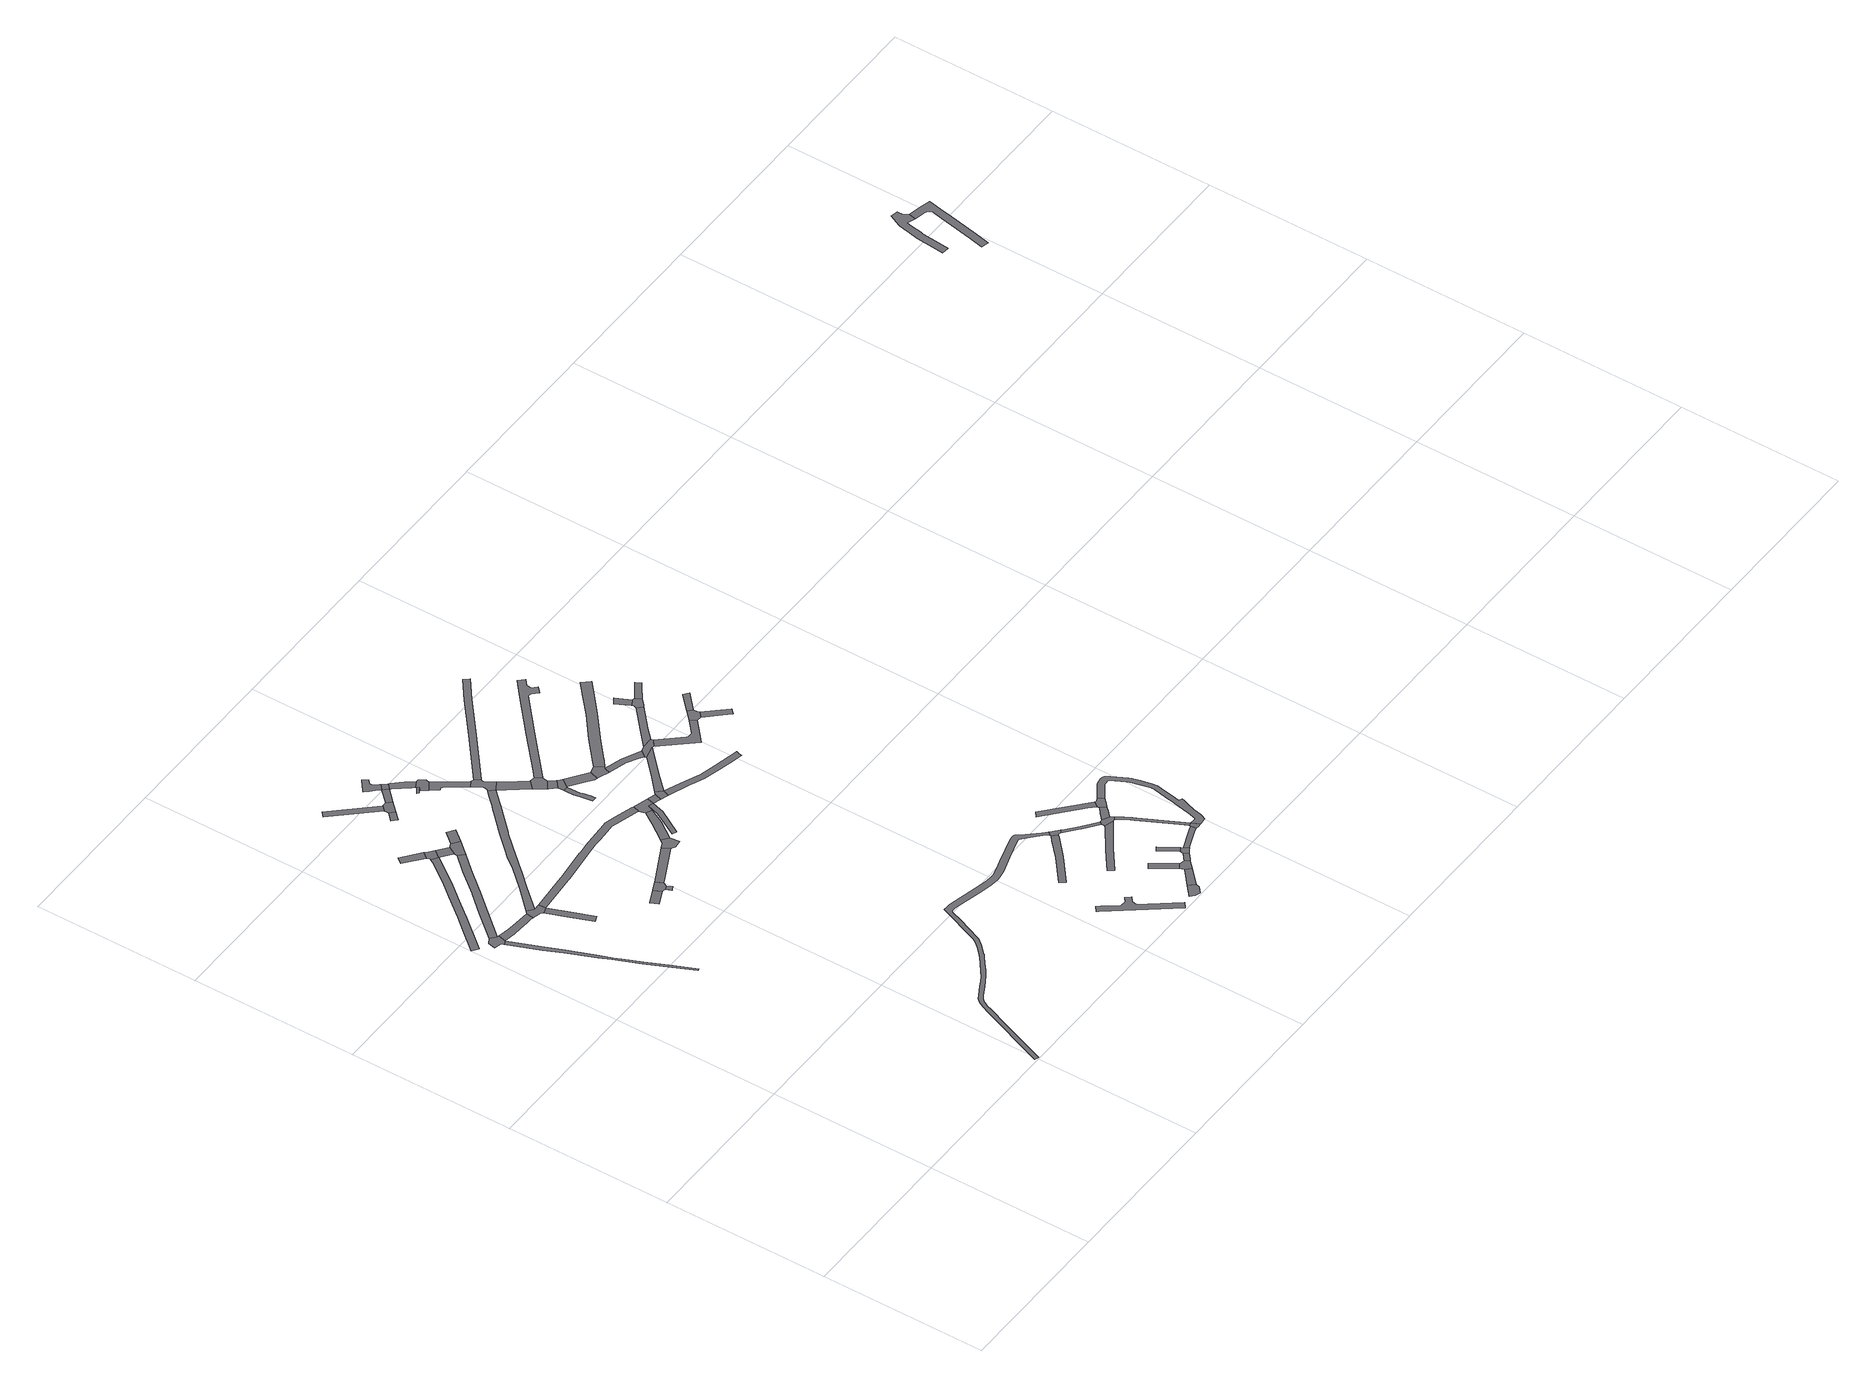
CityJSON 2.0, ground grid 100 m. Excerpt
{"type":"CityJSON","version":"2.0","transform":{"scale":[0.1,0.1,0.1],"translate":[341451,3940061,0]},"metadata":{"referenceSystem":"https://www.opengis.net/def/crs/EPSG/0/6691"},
"CityObjects":{
"road1":{"type":"Road","geometry":[{"type":"MultiSurface","lod":"1","boundaries":[[[0,1,2,3,4,5,6,7,8]]]}]},
"road2":{"type":"Road","attributes":{"RoadStructureAttribute.sectionType":"1"},"geometry":[{"type":"MultiSurface","lod":"1","boundaries":[[[7,9,10,11,12,13,14,15,16,17,18,19,20,21,22,23,24,25,26,8]]]}]},
"road3":{"type":"Road","attributes":{"RoadStructureAttribute.sectionType":"1"},"geometry":[{"type":"MultiSurface","lod":"1","boundaries":[[[27,28,29,30,31,32,33,34,35,36,37,0,8]]]}]},
"road4":{"type":"Road","attributes":{"RoadStructureAttribute.sectionType":"1"},"geometry":[{"type":"MultiSurface","lod":"1","boundaries":[[[38,39,40,41,42,43,44,45,42,46,47,48,49,50,51,52,53]]]}]},
"road5":{"type":"Road","geometry":[{"type":"MultiSurface","lod":"1","boundaries":[[[54,33,32,55,56,57,58,59,60]]]}]},
"road6":{"type":"Road","attributes":{"RoadStructureAttribute.sectionType":"1"},"geometry":[{"type":"MultiSurface","lod":"1","boundaries":[[[61,62,63,64,2,1,65,66,67,68,69,70]]]}]},
"road7":{"type":"Road","attributes":{"RoadStructureAttribute.sectionType":"1"},"geometry":[{"type":"MultiSurface","lod":"1","boundaries":[[[71,72,73,74,58,57]]]}]},
"road8":{"type":"Road","geometry":[{"type":"MultiSurface","lod":"1","boundaries":[[[75,76,77,78]]]}]},
"road9":{"type":"Road","geometry":[{"type":"MultiSurface","lod":"1","boundaries":[[[79,78,77,80,46,42,45]]]}]},
"road10":{"type":"Road","attributes":{"RoadStructureAttribute.sectionType":"1"},"geometry":[{"type":"MultiSurface","lod":"1","boundaries":[[[81,82,83,84]]]}]},
"road11":{"type":"Road","geometry":[{"type":"MultiSurface","lod":"1","boundaries":[[[85,44,43,70,69,86,87]]]}]},
"road12":{"type":"Road","geometry":[{"type":"MultiSurface","lod":"1","boundaries":[[[88,84,83,89,90,91]]]}]},
"road13":{"type":"Road","geometry":[{"type":"MultiSurface","lod":"1","boundaries":[[[92,93,94,90,89]]]}]},
"road14":{"type":"Road","attributes":{"RoadStructureAttribute.sectionType":"1"},"geometry":[{"type":"MultiSurface","lod":"1","boundaries":[[[95,96,97,98,99,100,101,102,103,104,105,106,107,108,109,110,111,112,113,114,115,116,117,118,119,54,60]]]}]},
"road15":{"type":"Road","geometry":[{"type":"MultiSurface","lod":"1","boundaries":[[[120,121,122,85,87]]]}]},
"road16":{"type":"Road","attributes":{"RoadStructureAttribute.sectionType":"1"},"geometry":[{"type":"MultiSurface","lod":"1","boundaries":[[[123,124,125,126]]]}]},
"road17":{"type":"Road","geometry":[{"type":"MultiSurface","lod":"1","boundaries":[[[127,128,129,130]]]}]},
"road18":{"type":"Road","attributes":{"RoadStructureAttribute.sectionType":"1"},"geometry":[{"type":"MultiSurface","lod":"1","boundaries":[[[131,132,133,134,135,136,137,138,139,140,141,142,59,58,143,144,145,146,147,148,149,150,151,152,153,154]]]}]},
"road19":{"type":"Road","geometry":[{"type":"MultiSurface","lod":"1","boundaries":[[[155,156,126,125,127,130]]]}]},
"road20":{"type":"Road","attributes":{"RoadStructureAttribute.sectionType":"1"},"geometry":[{"type":"MultiSurface","lod":"1","boundaries":[[[157,158,159,160,88,91]]]}]},
"road21":{"type":"Road","attributes":{"RoadStructureAttribute.sectionType":"1"},"geometry":[{"type":"MultiSurface","lod":"1","boundaries":[[[161,162,163,164,165,166,167,168,169,170,171,172,173,174,175,176,177,178,179,180,181,182,183,184,185,186,187,188,189,190,191,192,193,194,195,196,197,198,199,200,201,202,203,204,205,206,207,208,209,210,211,212,213,214,215,216,217,218,219,220,221,222,223,224,225,226,227,228,229,230,231,232,233,234,235,236,237,238,239,240,241,242,243,244,245]]]}]},
"road22":{"type":"Road","attributes":{"RoadStructureAttribute.sectionType":"1"},"geometry":[{"type":"MultiSurface","lod":"1","boundaries":[[[246,156,155,247,248,249]]]}]},
"road23":{"type":"Road","attributes":{"RoadStructureAttribute.sectionType":"1"},"geometry":[{"type":"MultiSurface","lod":"1","boundaries":[[[250,251,252,253,254,255,256,257,258,259,260]]]}]},
"road24":{"type":"Road","geometry":[{"type":"MultiSurface","lod":"1","boundaries":[[[254,249,248,261,255]]]}]},
"road25":{"type":"Road","geometry":[{"type":"MultiSurface","lod":"1","boundaries":[[[262,263,264,265,266,267]]]}]},
"road26":{"type":"Road","attributes":{"RoadStructureAttribute.sectionType":"1"},"geometry":[{"type":"MultiSurface","lod":"1","boundaries":[[[268,269,159,158,270,271,272]]]}]},
"road27":{"type":"Road","attributes":{"RoadStructureAttribute.sectionType":"1"},"geometry":[{"type":"MultiSurface","lod":"1","boundaries":[[[273,274,275,261,248,276,277,278]]]}]},
"road28":{"type":"Road","geometry":[{"type":"MultiSurface","lod":"1","boundaries":[[[279,280,281,282,283,273,278,262,267,284,285,286]]]}]},
"road29":{"type":"Road","attributes":{"RoadStructureAttribute.sectionType":"1"},"geometry":[{"type":"MultiSurface","lod":"1","boundaries":[[[280,287,288,289,290,291,292,281]]]}]},
"road30":{"type":"Road","attributes":{"RoadStructureAttribute.sectionType":"1"},"geometry":[{"type":"MultiSurface","lod":"1","boundaries":[[[293,294,295,296,268,272]]]}]},
"road31":{"type":"Road","geometry":[{"type":"MultiSurface","lod":"1","boundaries":[[[297,298,299,300,292,291,301,302,303,105,104,304]]]}]},
"road32":{"type":"Road","attributes":{"RoadStructureAttribute.sectionType":"1"},"geometry":[{"type":"MultiSurface","lod":"1","boundaries":[[[305,306,307,308,309,310,311,312]]]}]},
"road33":{"type":"Road","attributes":{"RoadStructureAttribute.sectionType":"1"},"geometry":[{"type":"MultiSurface","lod":"1","boundaries":[[[104,313,314,315,316,304]]]}]},
"road34":{"type":"Road","attributes":{"RoadStructureAttribute.sectionType":"1"},"geometry":[{"type":"MultiSurface","lod":"1","boundaries":[[[317,318,319,320,321,322,323,324,325,326,327,328,329]]]}]},
"road35":{"type":"Road","geometry":[{"type":"MultiSurface","lod":"1","boundaries":[[[330,315,314,331,332,333,334,335,336]]]}]},
"road36":{"type":"Road","geometry":[{"type":"MultiSurface","lod":"1","boundaries":[[[312,337,312,311,338,339,154,153,295,294]]]}]},
"road37":{"type":"Road","attributes":{"RoadStructureAttribute.sectionType":"1"},"geometry":[{"type":"MultiSurface","lod":"1","boundaries":[[[340,334,333,341,342]]]}]},
"road38":{"type":"Road","geometry":[{"type":"MultiSurface","lod":"1","boundaries":[[[343,329,328,344,345,346,340,342]]]}]},
"road39":{"type":"Road","geometry":[{"type":"MultiSurface","lod":"1","boundaries":[[[347,348,349,350,351,352,353,354,355,356,357,358]]]}]},
"road40":{"type":"Road","attributes":{"RoadStructureAttribute.sectionType":"1"},"geometry":[{"type":"MultiSurface","lod":"1","boundaries":[[[311,359,360,361,338]]]}]},
"road41":{"type":"Road","attributes":{"RoadStructureAttribute.sectionType":"1"},"geometry":[{"type":"MultiSurface","lod":"1","boundaries":[[[362,345,344,363,364,365,366,367]]]}]},
"road42":{"type":"Road","geometry":[{"type":"MultiSurface","lod":"1","boundaries":[[[360,359,368,369,370,371]]]}]},
"road43":{"type":"Road","geometry":[{"type":"MultiSurface","lod":"1","boundaries":[[[362,367,372,373,374,375,376,377]]]}]},
"road44":{"type":"Road","geometry":[{"type":"MultiSurface","lod":"1","boundaries":[[[378,379,380,381,382,383]]]}]},
"road45":{"type":"Road","attributes":{"RoadStructureAttribute.sectionType":"1"},"geometry":[{"type":"MultiSurface","lod":"1","boundaries":[[[370,384,385,386,387,388,389,371]]]}]},
"road46":{"type":"Road","attributes":{"RoadStructureAttribute.sectionType":"1"},"geometry":[{"type":"MultiSurface","lod":"1","boundaries":[[[390,391,392,393,394,395,396,397]]]}]},
"road47":{"type":"Road","attributes":{"RoadStructureAttribute.sectionType":"1"},"geometry":[{"type":"MultiSurface","lod":"1","boundaries":[[[299,398,399,400,401,402,403,300]]]}]},
"road48":{"type":"Road","attributes":{"RoadStructureAttribute.sectionType":"1"},"geometry":[{"type":"MultiSurface","lod":"1","boundaries":[[[404,375,374,405,406,407,408]]]}]},
"road49":{"type":"Road","attributes":{"RoadStructureAttribute.sectionType":"1"},"geometry":[{"type":"MultiSurface","lod":"1","boundaries":[[[369,409,410,411,412,413,414,415,416,417,418,419,420,370]]]}]},
"road50":{"type":"Road","attributes":{"RoadStructureAttribute.sectionType":"1"},"geometry":[{"type":"MultiSurface","lod":"1","boundaries":[[[421,380,379,422]]]}]},
"road51":{"type":"Road","attributes":{"RoadStructureAttribute.sectionType":"1"},"geometry":[{"type":"MultiSurface","lod":"1","boundaries":[[[423,424,425,426,427,428,429,430,431,432,433,434,435,330,336]]]}]},
"road52":{"type":"Road","geometry":[{"type":"MultiSurface","lod":"1","boundaries":[[[436,437,438,439]]]}]},
"road53":{"type":"Road","geometry":[{"type":"MultiSurface","lod":"1","boundaries":[[[407,387,386,440,441,442,443,408]]]}]},
"road54":{"type":"Road","geometry":[{"type":"MultiSurface","lod":"1","boundaries":[[[444,445,446,447,439,438,421,422]]]}]},
"road55":{"type":"Road","attributes":{"RoadStructureAttribute.sectionType":"1"},"geometry":[{"type":"MultiSurface","lod":"1","boundaries":[[[448,449,450,451,452,453,454,455,456]]]}]},
"road56":{"type":"Road","geometry":[{"type":"MultiSurface","lod":"1","boundaries":[[[457,390,397,458,459,460,461,209,208]]]}]},
"road57":{"type":"Road","attributes":{"RoadStructureAttribute.sectionType":"1"},"geometry":[{"type":"MultiSurface","lod":"1","boundaries":[[[462,446,445,463,464]]]}]},
"road58":{"type":"Road","attributes":{"RoadStructureAttribute.sectionType":"1"},"geometry":[{"type":"MultiSurface","lod":"1","boundaries":[[[376,465,466,467,468,469,470,471,472,473,474,475,377]]]}]},
"road59":{"type":"Road","geometry":[{"type":"MultiSurface","lod":"1","boundaries":[[[476,477,478,479]]]}]},
"road60":{"type":"Road","attributes":{"RoadStructureAttribute.sectionType":"1"},"geometry":[{"type":"MultiSurface","lod":"1","boundaries":[[[480,481,482,483,484,485,486,460,459]]]}]},
"road61":{"type":"Road","geometry":[{"type":"MultiSurface","lod":"1","boundaries":[[[487,488,489,476,479,462,464]]]}]},
"road62":{"type":"Road","attributes":{"RoadStructureAttribute.sectionType":"1"},"geometry":[{"type":"MultiSurface","lod":"1","boundaries":[[[490,491,492,493,441,440,494,495,496]]]}]},
"road63":{"type":"Road","attributes":{"RoadStructureAttribute.sectionType":"1"},"geometry":[{"type":"MultiSurface","lod":"1","boundaries":[[[442,497,498,499,500,443]]]}]},
"road64":{"type":"Road","geometry":[{"type":"MultiSurface","lod":"1","boundaries":[[[501,502,503,504,505,506,507,508,483,482,509,448,456]]]}]},
"road65":{"type":"Road","attributes":{"RoadStructureAttribute.sectionType":"1"},"geometry":[{"type":"MultiSurface","lod":"1","boundaries":[[[510,511,512,513,514,515,516,517,518,519,489,488]]]}]},
"road66":{"type":"Road","attributes":{"RoadStructureAttribute.sectionType":"1"},"geometry":[{"type":"MultiSurface","lod":"1","boundaries":[[[520,521,522,523,524]]]}]},
"road67":{"type":"Road","attributes":{"RoadStructureAttribute.sectionType":"1"},"geometry":[{"type":"MultiSurface","lod":"1","boundaries":[[[525,526,507,506,527,528,529,530,531]]]}]},
"road68":{"type":"Road","attributes":{"RoadStructureAttribute.sectionType":"1"},"geometry":[{"type":"MultiSurface","lod":"1","boundaries":[[[532,533,534,535,503,502,536,537,538,539,540,541]]]}]},
"road69":{"type":"Road","geometry":[{"type":"MultiSurface","lod":"1","boundaries":[[[542,543,544,545]]]}]},
"road70":{"type":"Road","geometry":[{"type":"MultiSurface","lod":"1","boundaries":[[[546,547,548,549,550,551,490,496]]]}]},
"road71":{"type":"Road","geometry":[{"type":"MultiSurface","lod":"1","boundaries":[[[541,540,515,514,552,553]]]}]},
"road72":{"type":"Road","geometry":[{"type":"MultiSurface","lod":"1","boundaries":[[[554,542,545,555,499,498,556,557]]]}]},
"road73":{"type":"Road","geometry":[{"type":"MultiSurface","lod":"1","boundaries":[[[558,559,524,523,560,531,530,561,562,563]]]}]},
"road74":{"type":"Road","attributes":{"RoadStructureAttribute.sectionType":"1"},"geometry":[{"type":"MultiSurface","lod":"1","boundaries":[[[564,565,566,567,547,546]]]}]},
"road75":{"type":"Road","geometry":[{"type":"MultiSurface","lod":"1","boundaries":[[[549,568,569,550]]]}]},
"road76":{"type":"Road","attributes":{"RoadStructureAttribute.sectionType":"1"},"geometry":[{"type":"MultiSurface","lod":"1","boundaries":[[[570,571,572,573,574,575,576,577,578,579,580,581,582,583,584,585,586,587,588,589,590,591,592,593,594,595,596,597,598,599,563,562,600,601,602,603,604,605,606,607,608,609,610,611,612,613,614,615,616,617,618,619,620,621,541,553]]]}]},
"road77":{"type":"Road","attributes":{"RoadStructureAttribute.sectionType":"1"},"geometry":[{"type":"MultiSurface","lod":"1","boundaries":[[[622,623,624,554,557]]]}]},
"road78":{"type":"Road","geometry":[{"type":"MultiSurface","lod":"1","boundaries":[[[625,626,627,628,629,630,631,632,633,634,635,636,637,638,639,640,641,642,643,644,645,646]]]}]},
"road79":{"type":"Road","attributes":{"RoadStructureAttribute.sectionType":"1"},"geometry":[{"type":"MultiSurface","lod":"1","boundaries":[[[641,647,648,649,650,651,652,653,654,655,656,657,658,659,642]]]}]}
},
"vertices":[
[180,2871,0],[170,2873,0],[136,2903,0],[103,2884,0],[93,2838,0],[122,2832,0],[139,2828,0],[145,2813,0],[168,2822,0],
[222,2619,0],[267,2514,0],[282,2479,0],[338,2347,0],[368,2277,0],[388,2228,0],[431,2126,0],[495,1984,0],[552,1858,0],[566,1863,0],[509,1990,0],[445,2132,0],[399,2241,0],[382,2283,0],[355,2352,0],[302,2493,0],[291,2524,0],[245,2628,0],
[188,2819,0],[242,2811,0],[288,2808,0],[347,2804,0],[383,2802,0],[396,2800,0],[403,2845,0],[347,2849,0],[290,2854,0],[249,2858,0],[197,2866,0],
[212,3104,0],[227,3122,0],[302,3215,0],[374,3303,0],[498,3469,0],[563,3416,0],[593,3463,0],[534,3512,0],[456,3492,0],[446,3473,0],[341,3331,0],[282,3260,0],[178,3132,0],[113,3055,0],[7,2927,0],[40,2900,0],
[419,2861,0],[399,2799,0],[453,2786,0],[458,2774,0],[496,2788,0],[493,2831,0],[453,2829,0],
[480,3304,0],[369,3169,0],[368,3168,0],[266,3053,0],[300,3023,0],[402,3139,0],[421,3162,0],[514,3275,0],[597,3365,0],[562,3397,0],
[509,2640,0],[556,2515,0],[593,2529,0],[543,2664,0],
[375,3642,0],[346,3607,0],[453,3520,0],[482,3555,0],
[492,3546,0],[461,3500,0],
[834,2357,0],[856,2311,0],[944,2354,0],[923,2398,0],
[619,3475,0],[609,3379,0],[661,3441,0],
[981,2426,0],[965,2348,0],[991,2360,0],[1002,2381,0],
[981,2315,0],[1006,2327,0],[991,2359,0],
[569,2958,0],[652,3048,0],[686,3086,0],[717,3120,0],[729,3133,0],[851,3267,0],[858,3274,0],[974,3391,0],[975,3392,0],[1090,3509,0],[1059,3540,0],[1036,3518,0],[978,3458,0],[956,3437,0],[952,3432,0],[943,3424,0],[824,3303,0],[818,3298,0],[744,3218,0],[695,3164,0],[680,3144,0],[667,3127,0],[645,3100,0],[540,2984,0],[427,2869,0],
[721,3513,0],[678,3544,0],[619,3476,0],
[438,4170,0],[409,4142,0],[629,3904,0],[656,3934,0],
[628,3877,0],[584,3833,0],[613,3805,0],[656,3850,0],
[1383,2842,0],[1272,2875,0],[1207,2893,0],[1154,2889,0],[1099,2887,0],[1081,2886,0],[1028,2882,0],[944,2875,0],[942,2875,0],[818,2861,0],[733,2851,0],[702,2849,0],[737,2808,0],[746,2809,0],[901,2827,0],[948,2832,0],[1042,2841,0],[1084,2843,0],[1156,2846,0],[1203,2849,0],[1260,2833,0],[1370,2801,0],[1379,2797,0],[1391,2839,0],
[710,3905,0],[682,3933,0],
[1017,2388,0],[1239,2498,0],[1216,2543,0],[995,2433,0],
[1014,7,0],[1059,122,0],[1077,166,0],[1146,343,0],[1155,367,0],[1174,413,0],[1189,455,0],[1190,456,0],[1200,475,0],[1211,490,0],[1222,500,0],[1224,502,0],[1240,513,0],[1299,545,0],[1333,563,0],[1367,584,0],[1403,609,0],[1447,644,0],[1484,673,0],[1501,686,0],[1501,687,0],[1544,729,0],[1559,747,0],[1571,760,0],[1581,775,0],[1585,783,0],[1588,789,0],[1647,935,0],[1675,1006,0],[1677,1009,0],[1680,1009,0],[1692,1010,0],[1706,1009,0],[1884,965,0],[1964,950,0],[2011,945,0],[2032,947,0],[2081,957,0],[2185,988,0],[2309,1026,0],[2320,1028,0],[2328,1027,0],[2334,1023,0],[2338,1018,0],[2372,987,0],[2422,941,0],[2440,918,0],[2445,913,0],[2461,928,0],[2437,954,0],[2360,1040,0],[2343,1060,0],[2336,1067,0],[2318,1068,0],[2300,1065,0],[2131,1014,0],[2071,996,0],[2027,986,0],[2012,986,0],[1970,989,0],[1893,1005,0],[1713,1048,0],[1692,1049,0],[1667,1051,0],[1566,799,0],[1560,788,0],[1551,775,0],[1540,763,0],[1526,747,0],[1484,705,0],[1468,692,0],[1432,664,0],[1388,630,0],[1354,605,0],[1321,585,0],[1288,567,0],[1227,534,0],[1208,522,0],[1192,506,0],[1178,488,0],[1167,465,0],[1150,422,0],[1117,338,0],[1031,120,0],[991,16,0],
[735,3988,0],[751,3947,0],[780,3978,0],[751,4005,0],
[695,4086,0],[684,4077,0],[708,4054,0],[743,4020,0],[753,4007,0],[785,4033,0],[781,4037,0],[755,4068,0],[757,4088,0],[778,4104,0],[755,4134,0],
[810,4004,0],
[871,3865,0],[842,3844,0],[835,3839,0],[844,3828,0],[851,3834,0],[879,3854,0],
[1262,2580,0],[1247,2558,0],[1265,2486,0],[1309,2491,0],[1303,2550,0],
[905,3891,0],[872,3940,0],[818,3996,0],[788,3969,0],[855,3885,0],[868,3870,0],
[863,3837,0],[890,3800,0],[941,3836,0],[945,3855,0],[925,3890,0],[880,3854,0],[881,3853,0],[881,3852,0],
[925,3750,0],[943,3760,0],[949,3752,0],[998,3684,0],[1033,3635,0],[1068,3655,0],
[1379,2656,0],[1423,2742,0],[1388,2760,0],[1338,2685,0],
[1106,3597,0],[1109,3616,0],[1112,3618,0],[1087,3649,0],[1035,3632,0],[1069,3573,0],[1069,3551,0],[1142,3544,0],
[1420,2704,0],[1380,2634,0],[1334,2556,0],[1361,2543,0],[1408,2623,0],[1448,2692,0],[1472,2770,0],[1443,2779,0],
[1123,3465,0],[1203,3357,0],[1248,3398,0],[1172,3499,0],
[1289,3178,0],[1289,3175,0],[1290,3151,0],[1297,3110,0],[1301,3086,0],[1307,3043,0],[1337,3042,0],[1334,3068,0],[1327,3105,0],[1324,3117,0],[1321,3133,0],[1317,3212,0],[1288,3211,0],
[1278,3395,0],[1205,3354,0],[1231,3316,0],[1249,3291,0],[1298,3325,0],[1303,3355,0],[1309,3360,0],
[1444,2781,0],[1483,2813,0],[1479,2814,0],
[1331,3287,0],[1252,3285,0],[1285,3249,0],
[1288,3231,0],[1320,3215,0],[1354,3264,0],[1345,3270,0],
[2264,238,0],[2270,269,0],[2298,291,0],[2276,319,0],[2248,297,0],[2215,300,0],[2150,384,0],[2133,405,0],[2102,381,0],[2110,371,0],[2389,12,0],[2421,37,0],
[1519,2754,0],[1535,2799,0],[1523,2802,0],
[1482,3172,0],[1323,3213,0],[1424,3140,0],[1425,3139,0],[1447,3124,0],[1463,3118,0],
[1559,2740,0],[1565,2737,0],[1580,2775,0],[1547,2811,0],
[1472,3115,0],[1535,3093,0],[1536,3092,0],[1547,3129,0],[1558,3137,0],[1523,3183,0],
[2561,40,0],[2567,64,0],[2537,99,0],[2474,43,0],[2495,19,0],[2528,11,0],
[1673,2871,0],[1743,2938,0],[1819,3011,0],[1743,2994,0],[1733,2985,0],[1646,2901,0],
[2443,902,0],[2419,880,0],[2322,789,0],[2173,668,0],[2198,637,0],[2348,759,0],[2458,861,0],[2471,874,0],
[1379,3832,0],[1587,4001,0],[1712,4096,0],[1687,4128,0],[1563,4033,0],[1355,3863,0],
[1657,3095,0],[1643,3060,0],[1712,3026,0],[1739,3006,0],[1768,3043,0],
[1694,2688,0],[1727,2674,0],[1780,2651,0],[1881,2624,0],[1982,2601,0],[2034,2590,0],[2038,2608,0],[2043,2629,0],[1990,2640,0],[1891,2662,0],[1794,2688,0],[1709,2725,0],
[2628,178,0],[2655,149,0],
[1322,3372,0],[1559,3581,0],[1777,3772,0],[1800,3768,0],[1831,3735,0],[1864,3767,0],[1836,3793,0],[1839,3824,0],[1872,3854,0],[1841,3886,0],[1764,3820,0],[1529,3615,0],[1318,3429,0],
[2557,361,0],[2528,342,0],[2619,207,0],[2648,227,0],
[1832,3011,0],[1871,3042,0],[1867,3055,0],[1798,3051,0],
[2695,187,0],[2700,192,0],[2679,217,0],[2652,222,0],
[2664,710,0],[2656,702,0],[2523,610,0],[2472,571,0],[2392,509,0],[2416,477,0],[2547,578,0],[2559,586,0],[2718,694,0],
[2445,908,0],[2482,876,0],[2493,873,0],[2509,885,0],[2476,913,0],
[2725,252,0],[2710,200,0],[2743,227,0],
[1593,3164,0],[1617,3186,0],[1725,3280,0],[1871,3396,0],[1975,3488,0],[2055,3557,0],[2015,3602,0],[1935,3533,0],[1832,3442,0],[1686,3326,0],[1553,3209,0],
[2753,291,0],[2685,398,0],[2660,382,0],[2727,275,0],
[2564,812,0],[2579,799,0],[2663,732,0],[2676,748,0],[2639,777,0],[2592,815,0],[2517,878,0],
[2764,241,0],[2778,249,0],[2762,275,0],
[2101,2968,0],[2025,2901,0],[1998,2901,0],[1989,2909,0],[1996,2822,0],[2031,2852,0],[2122,2934,0],
[1925,3113,0],[2048,3222,0],[2022,3252,0],[1898,3142,0],
[2728,698,0],[2734,697,0],[2749,709,0],[2744,715,0],[2740,722,0],[2739,728,0],[2693,750,0],[2685,747,0],[2667,721,0],
[2781,252,0],[2800,261,0],[2845,279,0],[2889,295,0],[2923,307,0],[2915,336,0],[2891,328,0],[2834,307,0],[2788,288,0],[2767,278,0],
[2547,1071,0],[2520,1048,0],[2727,863,0],[2763,825,0],[2786,857,0],
[2734,786,0],[2695,751,0],[2740,730,0],[2743,735,0],[2768,761,0],[2791,784,0],[2765,813,0],
[2900,430,0],[2808,610,0],[2799,627,0],[2778,669,0],[2761,659,0],[2779,624,0],[2789,604,0],[2897,392,0],[2919,348,0],[2940,351,0],
[2058,3303,0],[2018,3394,0],[1978,3366,0],[2023,3281,0],
[2153,2931,0],[2183,2958,0],[2178,2964,0],[2177,2995,0],[2152,3020,0],[2145,3013,0],
[2935,302,0],[2962,304,0],
[2077,3300,0],[2028,3272,0],[2057,3229,0],[2095,3265,0],
[2803,856,0],[2793,854,0],[2765,818,0],[2812,803,0],[2838,828,0],[2815,860,0],
[2231,2846,0],[2271,2805,0],[2299,2833,0],[2260,2873,0],
[2272,3083,0],[2245,3108,0],
[2999,306,0],[3006,308,0],[3016,332,0],[3020,343,0],[3033,395,0],[3051,451,0],[3059,476,0],[3064,490,0],[3044,498,0],[3052,541,0],[3063,602,0],[3071,641,0],[3073,660,0],[3072,670,0],[3071,676,0],[3070,685,0],[3055,751,0],[3049,776,0],[3047,782,0],[3042,798,0],[3036,814,0],[2991,900,0],[2985,913,0],[2977,924,0],[2968,929,0],[2953,932,0],[2927,929,0],[2906,924,0],[2902,922,0],[2877,905,0],[2900,872,0],[2924,889,0],[2940,890,0],[2956,890,0],[2964,886,0],[3009,802,0],[3018,773,0],[3026,744,0],[3041,680,0],[3042,670,0],[3042,666,0],[3043,661,0],[3041,646,0],[3034,611,0],[3022,547,0],[3019,525,0],[3015,504,0],[3014,503,0],[2994,404,0],[2981,350,0],[2966,349,0],[2964,349,0],
[2167,3315,0],[2195,3334,0],[2177,3368,0],
[5866,4251,0],[5831,4174,0],[5828,4167,0],[5827,4160,0],[5820,4130,0],[5815,4098,0],[5805,4043,0],[5793,3933,0],[5787,3867,0],[5832,3863,0],[5838,3928,0],[5850,4037,0],[5853,4054,0],[5864,4121,0],[5871,4150,0],[5901,4139,0],[5921,4135,0],[5931,4179,0],[5922,4195,0],[5912,4215,0],[5911,4237,0],[5912,4243,0],
[5990,4119,0],[5999,4116,0],[6016,4092,0],[6003,4022,0],[5961,3811,0],[5942,3725,0],[5986,3715,0],[6005,3802,0],[6047,4013,0],[6058,4069,0],[6073,4145,0],[6005,4162,0],[5962,4172,0]
]}
